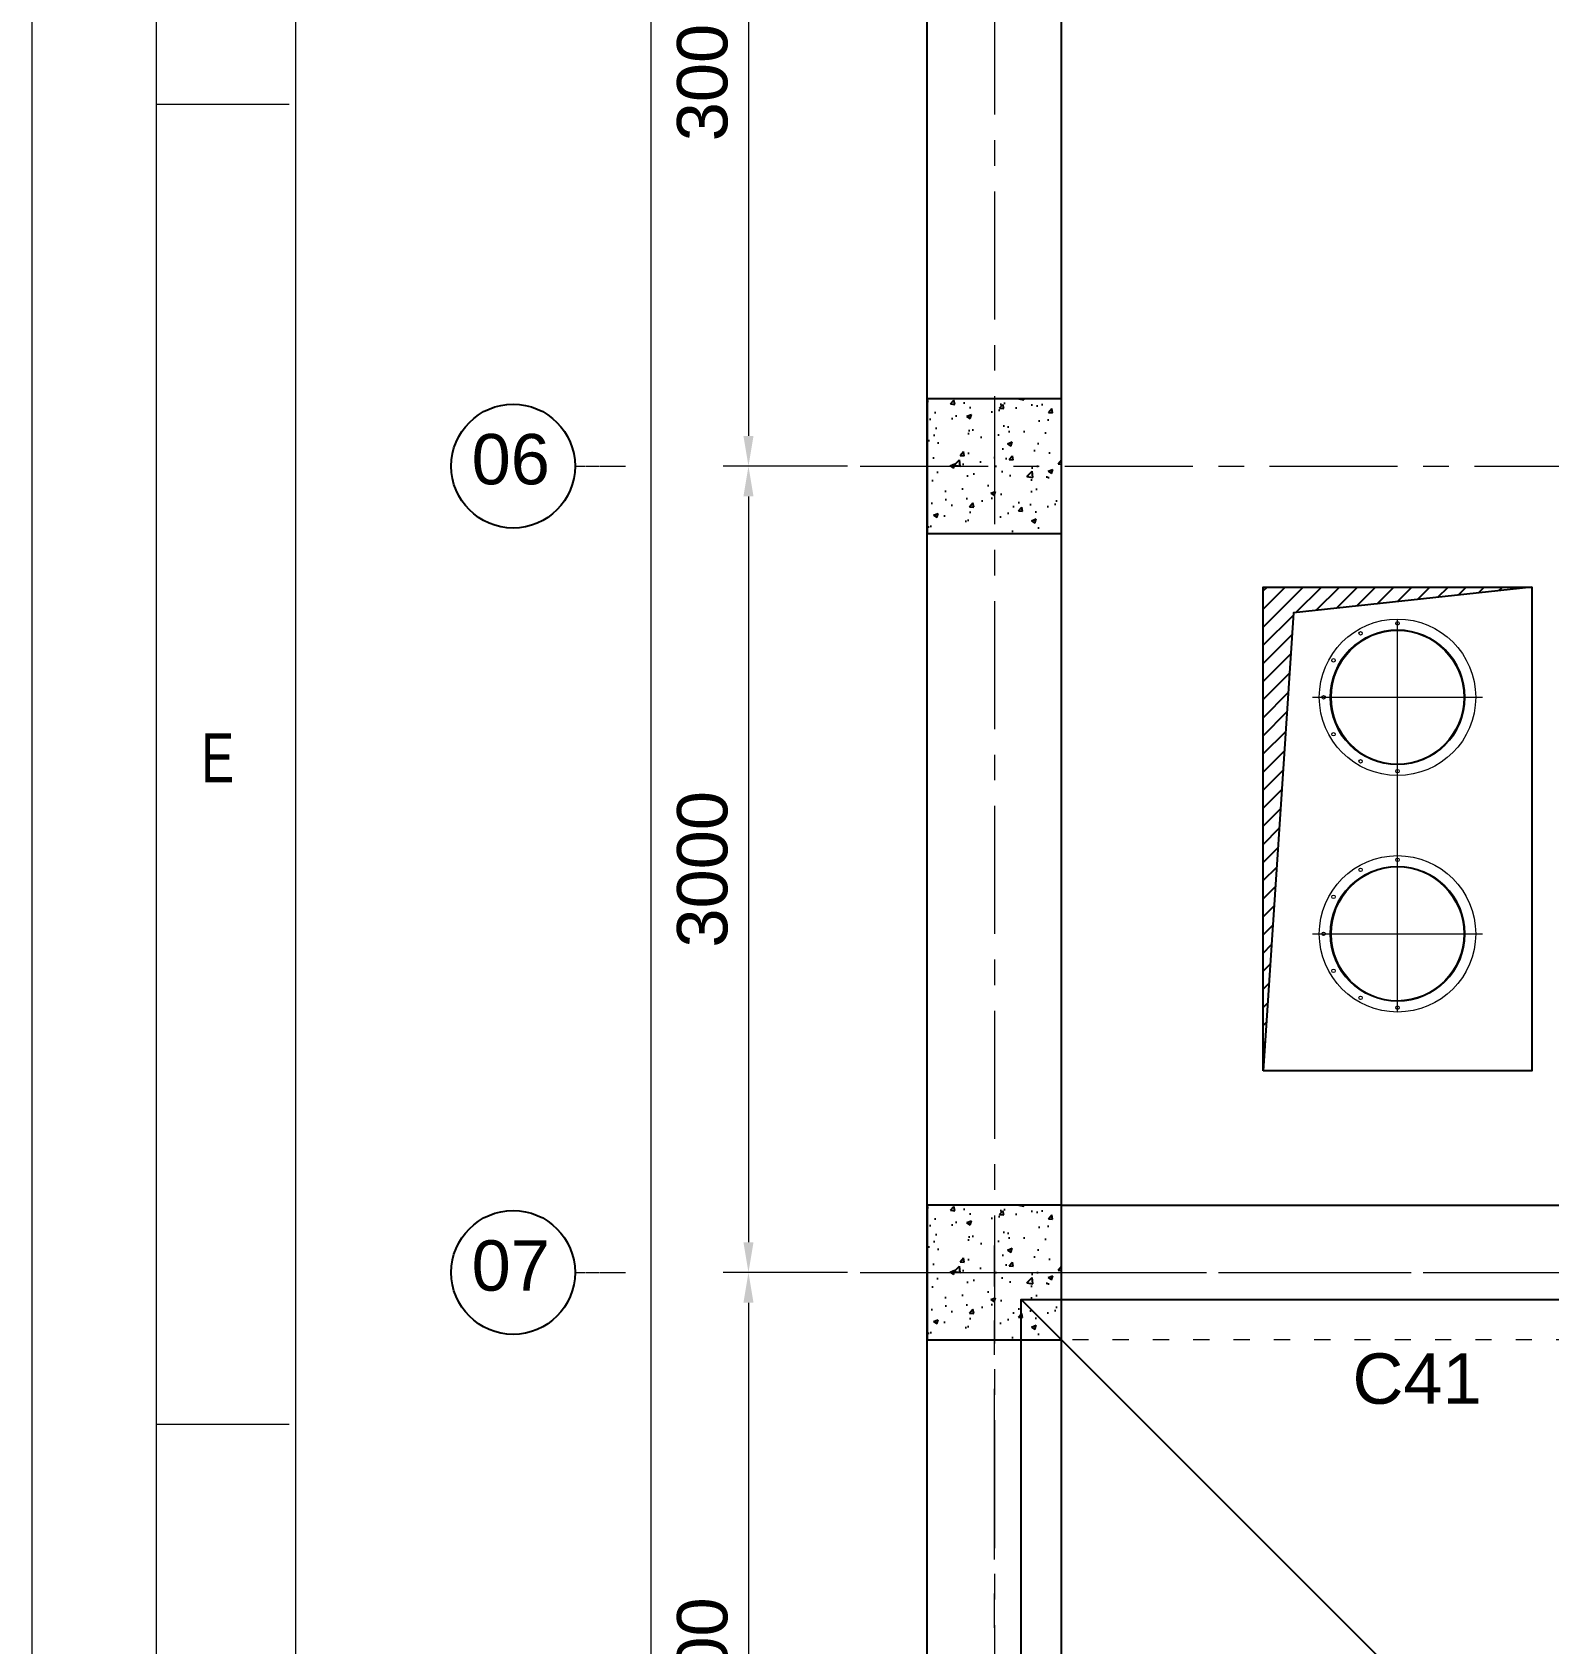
# Model space of a CAD drawing. Header units: millimetres. Extents: x 3220 to 226993, y 817 to 176024.
# Drawn here: x 3220 to 8863, y 111444 to 117440 of the extents above; entities that cross this region are included whole.
import ezdxf

# ---------------------------------------------------------------- set-up
doc = ezdxf.new("R2010")
doc.units = ezdxf.units.MM
for name, pattern in [('ACAD_ISO03W100', [30, 12, -18]), ('AXES', [50.8, 31.75, -6.35, 6.35, -6.35]), ('CENTER', [10.16, 6.35, -1.27, 1.27, -1.27]), ('CHAIN', [0.3543, 0.2362, -0.0295, 0.0591, -0.0295])]:
    doc.linetypes.add(name, pattern=pattern)
doc.layers.add('Axe', color=1, linetype='AXES', lineweight=9)
doc.layers.add('Cache', color=3, linetype='ACAD_ISO03W100', lineweight=13)
doc.layers.add('Mittelpunktmarkierung(DIN)', color=7, linetype='Continuous', lineweight=25, true_color=0x3f3f3f)
doc.layers.add('Sichtbare Kanten(DIN)', color=7, linetype='Continuous', lineweight=50, true_color=0x3f3f3f)
doc.styles.add('ARIAL_BOLD', font='arial.ttf')
doc.styles.add('SLDTEXTSTYLE0', font='TXT', dxfattribs={"width": 0.75})
doc.dimstyles.new('ECHE 75', dxfattribs={"dimscale": 75, "dimtxt": 2.5, "dimasz": 1.5, "dimexe": 1.25, "dimexo": 0.625, "dimgap": 1, "dimtad": 1, "dimdec": 0, "dimtxsty": 'ARIAL_BOLD', "dimcen": 2.5, "dimclrd": 4, "dimclre": 4, "dimclrt": 6, "dimadec": 0, "dimazin": 0, "dimtfac": 1, "dimtdec": 0, "dimtmove": 0, "dimatfit": 3, "dimfxl": 1, "dimlwd": 13, "dimlwe": 13, "dimarcsym": 0})

# ---------------------------------------------------------------- blocks, each defined once
blk = doc.blocks.new('*D446')
at = {"color": 4, "lineweight": 13, "transparency": 16777216}
for p, q in [((6253.1, 118825.5), (5791, 118825.5)), ((5884.8, 118713), (5884.8, 115938)), ((6253.1, 115825.5), (5791, 115825.5))]:
    blk.add_line(p, q, dxfattribs=at)
at = {"color": 4, "transparency": 16777216}
for points in [[(5866, 118713), (5903.5, 118713), (5884.8, 118825.5)], [(5866, 115938), (5903.5, 115938), (5884.8, 115825.5)]]:
    blk.add_solid(points, dxfattribs=at)
at = {"layer": 'Defpoints', "color": 0, "transparency": 16777216}
for p in [(6300, 118825.5), (5884.8, 115825.5), (6300, 115825.5)]:
    blk.add_point(p, dxfattribs=at)
at = {"color": 6, "transparency": 16777216, "insert": (5714, 117325.5), "char_height": 187.5, "attachment_point": 5, "rotation": 90, "style": 'ARIAL_BOLD'}
blk.add_mtext('3000', dxfattribs=at)
blk = doc.blocks.new('*D447')
at = {"color": 4, "lineweight": 13, "transparency": 16777216}
for p, q in [((6253.1, 115825.5), (5791, 115825.5)), ((5884.8, 115713), (5884.8, 112938)), ((6253.1, 112825.5), (5791, 112825.5))]:
    blk.add_line(p, q, dxfattribs=at)
at = {"color": 4, "transparency": 16777216}
for points in [[(5866, 115713), (5903.5, 115713), (5884.8, 115825.5)], [(5866, 112938), (5903.5, 112938), (5884.8, 112825.5)]]:
    blk.add_solid(points, dxfattribs=at)
at = {"layer": 'Defpoints', "color": 0, "transparency": 16777216}
for p in [(6300, 115825.5), (5884.8, 112825.5), (6300, 112825.5)]:
    blk.add_point(p, dxfattribs=at)
at = {"color": 6, "transparency": 16777216, "insert": (5714, 114325.5), "char_height": 187.5, "attachment_point": 5, "rotation": 90, "style": 'ARIAL_BOLD'}
blk.add_mtext('3000', dxfattribs=at)
blk = doc.blocks.new('*D449')
at = {"color": 4, "lineweight": 13, "transparency": 16777216}
for p, q in [((5556.6, 130825.5), (5427.2, 130825.5)), ((5520.9, 130713), (5520.9, 106938)), ((5744.1, 106825.5), (5427.2, 106825.5))]:
    blk.add_line(p, q, dxfattribs=at)
at = {"color": 4, "transparency": 16777216}
for points in [[(5502.2, 130713), (5539.7, 130713), (5520.9, 130825.5)], [(5502.2, 106938), (5539.7, 106938), (5520.9, 106825.5)]]:
    blk.add_solid(points, dxfattribs=at)
at = {"layer": 'Defpoints', "color": 0, "transparency": 16777216}
for p in [(5603.5, 130825.5), (5520.9, 106825.5), (5791, 106825.5)]:
    blk.add_point(p, dxfattribs=at)
at = {"color": 6, "transparency": 16777216, "insert": (5350.2, 118825.5), "char_height": 187.5, "attachment_point": 5, "rotation": 90, "style": 'ARIAL_BOLD'}
blk.add_mtext('24000', dxfattribs=at)
blk = doc.blocks.new('*D450')
at = {"color": 4, "lineweight": 13, "transparency": 16777216}
for p, q in [((6253.1, 112825.5), (5791, 112825.5)), ((5884.8, 112713), (5884.8, 109938)), ((6253.1, 109825.5), (5791, 109825.5))]:
    blk.add_line(p, q, dxfattribs=at)
at = {"color": 4, "transparency": 16777216}
for points in [[(5866, 112713), (5903.5, 112713), (5884.8, 112825.5)], [(5866, 109938), (5903.5, 109938), (5884.8, 109825.5)]]:
    blk.add_solid(points, dxfattribs=at)
at = {"layer": 'Defpoints', "color": 0, "transparency": 16777216}
for p in [(6300, 112825.5), (5884.8, 109825.5), (6300, 109825.5)]:
    blk.add_point(p, dxfattribs=at)
at = {"color": 6, "transparency": 16777216, "insert": (5714, 111325.5), "char_height": 187.5, "attachment_point": 5, "rotation": 90, "style": 'ARIAL_BOLD'}
blk.add_mtext('3000', dxfattribs=at)
blk = doc.blocks.new("SYST7ME D'AXE")
at = {"layer": 'Axe', "ltscale": 15}
for p, q in [((0, 18500), (0, -6500)), ((-500, 3000), (15500, 3000)), ((-500, 0), (15500, 0))]:
    blk.add_line(p, q, dxfattribs=at)
blk = doc.blocks.new('Level +4.00 m')
h = blk.add_hatch()
h.set_pattern_fill('AR-CONC', color=256)
h.set_pattern_definition([(50, (-178579.41, -104209.63), (182.18467, -15.93909), [19.05, -209.55]), (355, (-178579.4, -104209.63), (-35.24342, 191.05685), [15.24, -167.64058]), (100.45144, (-178564.23, -104210.96), (146.94125, 175.11775), [16.19001, -178.09024]), (46.1842, (-178579.4, -104158.83), (271.07904, -42.04233), [28.575, -314.325]), (96.63556, (-178556.82, -104162.33), (237.40413, 247.42612), [24.28502, -267.1356]), (351.18415, (-178579.4, -104158.83), (237.40413, 247.42612), [22.85997, -251.45973]), (21, (-178554.01, -104171.53), (151.61439, -102.2652), [19.05, -209.55]), (326, (-178554, -104171.53), (61.80203, 184.18797), [15.24, -167.64]), (71.45144, (-178541.37, -104180.05), (213.41642, 81.92277), [16.19001, -178.08994]), (37.5, (-178579.41, -104209.63), (3.088603, 84.555039), [0, -165.608, 0, -170.18, 0, -168.275]), (7.5, (-178579.41, -104209.63), (66.819663, 100.180575), [0, -97.028, 0, -161.798, 0, -64.135]), (327.5, (-178636.05, -104209.63), (135.590595, -5.728744), [0, -63.5, 0, -198.12, 0, -262.89]), (317.5, (-178661.45, -104209.63), (148.12918, 25.42649), [0, -82.55, 0, -131.572, 0, -186.69])])
h.paths.add_polyline_path([(0, -14750), (-250, -14750), (-250, -15000), (0, -15000)])
h.paths.add_polyline_path([(250, -14750), (0, -14750), (0, -15000), (250, -15000)])
h.paths.add_polyline_path([(250, -15000), (0, -15000), (0, -15250), (250, -15250)])
h.paths.add_polyline_path([(0, -15000), (-250, -15000), (-250, -15250), (0, -15250)])
h = blk.add_hatch()
h.set_pattern_fill('ANSI31', color=256, scale=15)
h.paths.add_polyline_path([(2000, -15450), (1000, -15450), (1000, -17250), (1113.2, -15545.5)])
h = blk.add_hatch()
h.set_pattern_fill('AR-CONC', color=256)
h.set_pattern_definition([(50, (-178579.41, -107209.63), (182.18467, -15.93909), [19.05, -209.55]), (355, (-178579.4, -107209.63), (-35.24342, 191.05685), [15.24, -167.64058]), (100.45144, (-178564.23, -107210.96), (146.94125, 175.11775), [16.19001, -178.09024]), (46.1842, (-178579.4, -107158.83), (271.07904, -42.04233), [28.575, -314.325]), (96.63556, (-178556.82, -107162.33), (237.40413, 247.42612), [24.28502, -267.1356]), (351.18415, (-178579.4, -107158.83), (237.40413, 247.42612), [22.85997, -251.45973]), (21, (-178554.01, -107171.53), (151.61439, -102.2652), [19.05, -209.55]), (326, (-178554, -107171.53), (61.80203, 184.18797), [15.24, -167.64]), (71.45144, (-178541.37, -107180.05), (213.41642, 81.92277), [16.19001, -178.08994]), (37.5, (-178579.41, -107209.63), (3.088603, 84.555039), [0, -165.608, 0, -170.18, 0, -168.275]), (7.5, (-178579.41, -107209.63), (66.819663, 100.180575), [0, -97.028, 0, -161.798, 0, -64.135]), (327.5, (-178636.05, -107209.63), (135.590595, -5.728744), [0, -63.5, 0, -198.12, 0, -262.89]), (317.5, (-178661.45, -107209.63), (148.12918, 25.42649), [0, -82.55, 0, -131.572, 0, -186.69])])
h.paths.add_polyline_path([(0, -17750), (-250, -17750), (-250, -18000), (0, -18000)])
h.paths.add_polyline_path([(250, -17750), (0, -17750), (0, -18000), (250, -18000)])
h.paths.add_polyline_path([(250, -18000), (0, -18000), (0, -18250), (250, -18250)])
h.paths.add_polyline_path([(0, -18000), (-250, -18000), (-250, -18250), (0, -18250)])
blk.add_line((250, -17750), (2750, -17750))
for points in [[(250, -24250), (-250, -24250), (-250, 250), (15250, 250), (15250, -24250), (14750, -24250)], [(250, -23750), (250, -250), (14750, -250), (14750, -23750)], [(2000, -15450), (1113.2, -15545.5), (1000, -17250)]]:
    blk.add_lwpolyline(points)
for points in [[(-250, -15250), (250, -15250), (250, -14750), (-250, -14750)], [(1000, -17250), (1000, -15450), (2000, -15450), (2000, -17250)], [(-250, -18250), (250, -18250), (250, -17750), (-250, -17750)]]:
    blk.add_lwpolyline(points, close=True)
at = {"layer": 'Cache', "ltscale": 5}
blk.add_line((2750, -18250), (250, -18250), dxfattribs=at)
blk.add_blockref("SYST7ME D'AXE", (0, -18000))
blk = doc.blocks.new('116 gaine')
at = {"layer": 'Mittelpunktmarkierung(DIN)', "color": 1, "linetype": 'CHAIN', "lineweight": 0, "ltscale": 23.990969}
for p, q in [((-440, -316), (-440, 316)), ((440, -316), (440, 316)), ((731, 0), (-731, 0))]:
    blk.add_line(p, q, dxfattribs=at)
at = {"layer": 'Sichtbare Kanten(DIN)', "color": 5, "lineweight": 0}
for p, q in [((-441, -250.5), (-441, -247.5)), ((-440, -247.5), (-440, -250.5)), ((440, -250.5), (440, -247.5)), ((441, -247.5), (441, -250.5))]:
    blk.add_line(p, q, dxfattribs=at)
for centre, radius in [((-440, 0), 291), ((-440, 0), 251), ((440, 0), 291), ((440, 0), 251), ((-715, 0), 6.5), ((-165, 0), 6.5), ((165, 0), 6.5), ((715, 0), 6.5), ((-678.2, -137.5), 6.5), ((-201.8, -137.5), 6.5), ((201.8, -137.5), 6.5), ((678.2, -137.5), 6.5), ((-577.5, -238.2), 6.5), ((-302.5, -238.2), 6.5), ((302.5, -238.2), 6.5), ((577.5, -238.2), 6.5), ((-440, -275), 6.5), ((440, -275), 6.5)]:
    blk.add_circle(centre, radius, dxfattribs=at)
for centre, radius, start, end in [((-440, 0), 250.5, 270, 269.77127), ((-440, 0), 247.5, 270, 269.7685), ((440, 0), 250.5, 270.22873, 270), ((440, 0), 247.5, 270.2315, 270)]:
    blk.add_arc(centre, radius, start, end, dxfattribs=at)
blk = doc.blocks.new('168 gaine')
blk.add_blockref('116 gaine', (0, 0))
blk = doc.blocks.new('A2 E1-50')
at = {"color": 1, "linetype": 'Continuous', "lineweight": 18}
for p, q in [((-28847.4, 0), (-28847.4, 20086.4)), ((-28363.1, 485.3), (-28363.1, 19601.2))]:
    blk.add_line(p, q, dxfattribs=at)
at = {"linetype": 'Continuous', "lineweight": 18}
blk.add_line((-28619.2, 230.6), (-28619.2, 19860.5), dxfattribs=at)
at = {"color": 5, "linetype": 'Continuous', "lineweight": 15}
for p, q in [((-28617.6, 11104.5), (-28375, 11104.5)), ((-28375, 8678.2), (-28617.6, 8678.2))]:
    blk.add_line(p, q, dxfattribs=at)
at = {"color": 5, "linetype": 'Continuous', "lineweight": 15, "insert": (-28536.7, 9948), "char_height": 89.9, "attachment_point": 1, "style": 'SLDTEXTSTYLE0'}
blk.add_mtext('E', dxfattribs=at)
blk = doc.blocks.new('cone produit finie T')
at = {"color": 4}
for p, q in [((275, -2325), (100, -100)), ((675, -2325), (2900, -100)), ((275, -2725), (100, -2900)), ((675, -2725), (2900, -2900))]:
    blk.add_line(p, q, dxfattribs=at)
for points in [[(100, -2900), (2900, -2900), (2900, -100), (100, -100)], [(675, -2725), (275, -2725), (275, -2325), (675, -2325)]]:
    blk.add_lwpolyline(points, close=True, dxfattribs=at)
at = {"layer": 'Axe', "ltscale": 20}
for p, q in [((0, -3100), (0, 100)), ((3000, -3100), (3000, 100)), ((3100, 0), (-100, 0)), ((3100, -3000), (-100, -3000))]:
    blk.add_line(p, q, dxfattribs=at)

msp = doc.modelspace()

# ---------------------------------------------------------------- linework, layer by layer
at = {"color": 1, "linetype": 'CENTER', "lineweight": 9}
for p, q in [((5239.7, 115825.5), (5427.2, 115825.5)), ((5239.7, 112825.5), (5427.2, 112825.5))]:
    msp.add_line(p, q, dxfattribs=at)
at = {"color": 5}
for centre in [(5009.2, 115825.5), (5009.2, 112825.5)]:
    msp.add_circle(centre, 230.5, dxfattribs=at)

# ---------------------------------------------------------------- block references
at = {"xscale": 2.024564718585504, "yscale": 2.024564718585504, "zscale": 2.024564718585504}
msp.add_blockref('A2 E1-50', (61623, 94690.9), dxfattribs=at)
at = {"color": 2}
msp.add_blockref('Level +4.00 m', (6800, 130825.5), dxfattribs=at)
at = {"rotation": 270}
msp.add_blockref('168 gaine', (8300, 114525.5), dxfattribs=at)
at = {"xscale": -1}
msp.add_blockref('cone produit finie T', (9800, 112825.5), dxfattribs=at)

# ---------------------------------------------------------------- texts
at = {"char_height": 187.5, "attachment_point": 5, "style": 'ARIAL_BOLD'}
for s, insert in [('06', (5000.3, 115850.1)), ('07', (5000.3, 112850.1))]:
    msp.add_mtext(s, dxfattribs=dict(at, insert=insert))
at = {"color": 30, "insert": (8372.7, 112429.4), "char_height": 187.5, "width": 453.658, "attachment_point": 5, "style": 'ARIAL_BOLD'}
msp.add_mtext('C41', dxfattribs=at)

# ---------------------------------------------------------------- dimensions: what is measured, and where the dimension line sits
for base, p1, p2, picture, middle in [((5520.9, 106825.5), (5603.5, 130825.5), (5791, 106825.5), '*D449', (5350.2, 118825.5)), ((5884.8, 115825.5), (6300, 118825.5), (6300, 115825.5), '*D446', (5714, 117325.5)), ((5884.8, 112825.5), (6300, 115825.5), (6300, 112825.5), '*D447', (5714, 114325.5)), ((5884.8, 109825.5), (6300, 112825.5), (6300, 109825.5), '*D450', (5714, 111325.5))]:
    dim = msp.add_linear_dim(base=base, p1=p1, p2=p2, angle=90, dimstyle='ECHE 75')
    dim.commit()
    dim.dimension.update_dxf_attribs({"geometry": picture, "text_midpoint": middle})

doc.saveas('drawing.dxf')
